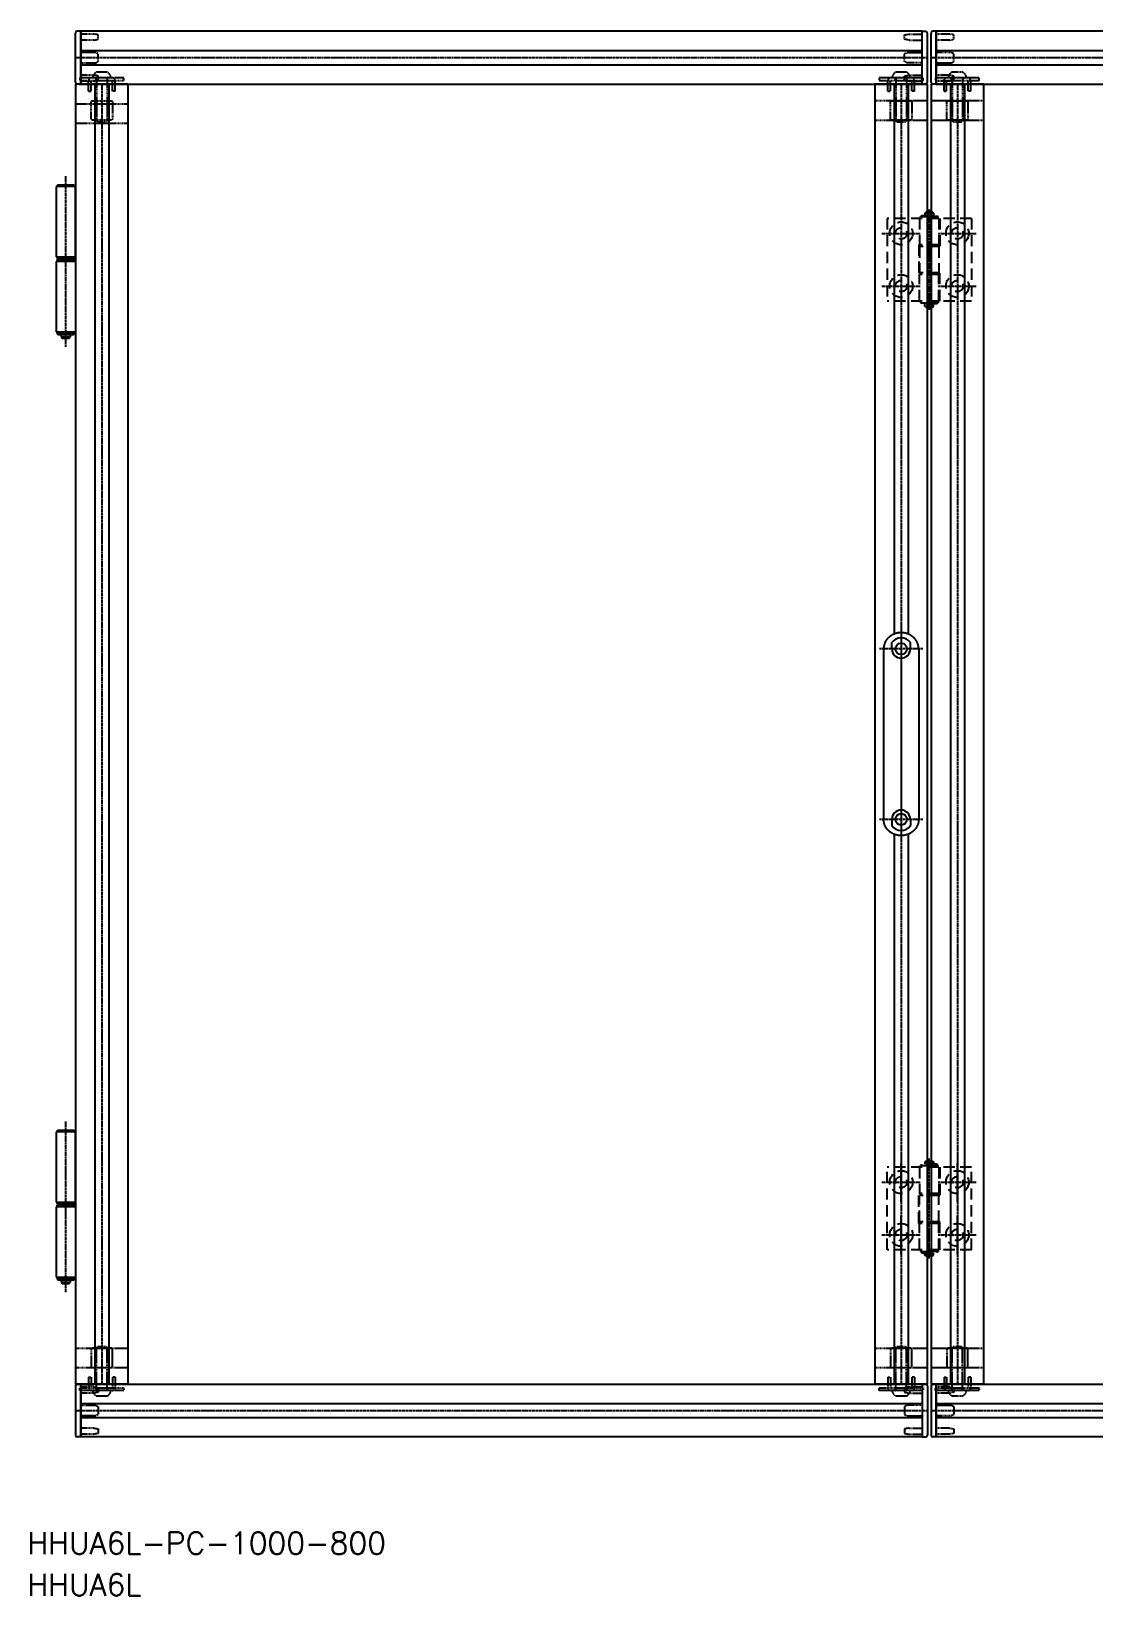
# Model space of a CAD drawing. Extents: x 15 to 1224, y 24 to 931.
# Drawn here: x 15 to 620, y 24 to 914 of the extents above; entities that cross this region are included whole.
import ezdxf

# ---------------------------------------------------------------- set-up
doc = ezdxf.new("R2010")
doc.units = 0
for name, pattern in [('CENTER', [2, 1.25, -0.25, 0.25, -0.25]), ('DASHED', [0.75, 0.5, -0.25]), ('HIDDEN', [9.525, 6.35, -3.175])]:
    doc.linetypes.add(name, pattern=pattern)
doc.layers.get('0').update_dxf_attribs({"linetype": 'CONTINUOUS'})
doc.layers.add('CENTER', color=1, linetype='CENTER')
doc.styles.get("Standard").update_dxf_attribs({"font": 'txt.shx', "bigfont": 'extfont2.shx'})

msp = doc.modelspace()

# ---------------------------------------------------------------- linework, layer by layer
at = {"color": 7, "linetype": 'CONTINUOUS'}
for p, q in [((39.91, 885.35), (39.91, 913.35)), ((42.91, 914.35), (40.91, 914.35)), ((521.91, 914.35), (42.91, 914.35)), ((42.91, 914.35), (42.91, 884.35)), ((42.91, 884.35), (42.91, 914.35)), ((42.91, 884.35), (42.91, 914.35)), ((521.91, 884.35), (521.91, 914.35)), ((521.91, 884.35), (521.91, 914.35)), ((521.91, 914.35), (523.91, 914.35)), ((521.91, 884.35), (521.91, 914.35)), ((524.91, 885.35), (524.91, 913.35)), ((526.91, 885.35), (526.91, 913.35)), ((529.91, 914.35), (527.91, 914.35)), ((1039.91, 914.35), (529.91, 914.35)), ((529.91, 914.35), (529.91, 884.35)), ((529.91, 884.35), (529.91, 914.35)), ((529.91, 884.35), (529.91, 914.35)), ((42.91, 903.35), (521.91, 903.35)), ((529.91, 903.35), (1036.91, 903.35)), ((42.91, 895.35), (521.91, 895.35)), ((529.91, 895.35), (1036.91, 895.35)), ((69.91, 884.35), (39.91, 884.35)), ((39.91, 884.35), (39.91, 144.35)), ((42.91, 884.35), (40.91, 884.35)), ((42.91, 884.35), (521.91, 884.35)), ((47.31, 886.35), (47.31, 886.35)), ((47.31, 886.35), (47.31, 886.35)), ((50.91, 884.35), (50.91, 144.35)), ((58.91, 884.35), (58.91, 144.35)), ((69.91, 144.35), (69.91, 884.35)), ((524.91, 884.35), (494.91, 884.35)), ((494.91, 884.35), (494.91, 144.35)), ((502.31, 886.35), (502.31, 886.35)), ((502.31, 886.35), (502.31, 886.35)), ((505.91, 884.35), (505.91, 571.33)), ((513.91, 884.35), (513.91, 571.33)), ((521.91, 884.35), (523.91, 884.35)), ((524.91, 144.35), (524.91, 884.35)), ((526.91, 884.35), (526.91, 144.35)), ((556.91, 884.35), (526.91, 884.35)), ((529.91, 884.35), (527.91, 884.35)), ((529.91, 884.35), (1039.91, 884.35)), ((534.31, 886.35), (534.31, 886.35)), ((534.31, 886.35), (534.31, 886.35)), ((537.91, 884.35), (537.91, 144.35)), ((545.91, 884.35), (545.91, 144.35)), ((556.91, 144.35), (556.91, 884.35)), ((28.91, 825.95), (28.91, 785.95)), ((39.91, 825.95), (28.91, 825.95)), ((39.91, 825.95), (28.91, 825.95)), ((29.66, 826.95), (34.31, 826.95)), ((29.66, 826.95), (29.66, 825.95)), ((29.66, 826.95), (34.31, 826.95)), ((29.66, 826.95), (29.66, 825.95)), ((31.61, 825.95), (31.61, 826.95)), ((31.61, 825.95), (31.61, 826.95)), ((34.31, 826.95), (34.31, 825.95)), ((34.31, 826.95), (34.31, 825.95)), ((34.51, 826.95), (39.16, 826.95)), ((34.51, 825.95), (34.51, 826.95)), ((34.51, 826.95), (39.16, 826.95)), ((34.51, 825.95), (34.51, 826.95)), ((37.21, 825.95), (37.21, 826.95)), ((37.21, 825.95), (37.21, 826.95)), ((39.16, 826.95), (39.16, 825.95)), ((39.16, 826.95), (39.16, 825.95)), ((39.91, 785.95), (39.91, 825.95)), ((28.91, 785.95), (39.91, 785.95)), ((29.41, 785.95), (29.41, 784.95)), ((29.41, 784.95), (39.41, 784.95)), ((29.41, 784.25), (34.31, 784.25)), ((29.41, 783.25), (29.41, 784.25)), ((29.91, 784.35), (29.91, 784.95)), ((29.91, 784.95), (38.91, 784.95)), ((38.91, 784.35), (29.91, 784.35)), ((34.31, 784.95), (34.31, 785.95)), ((34.31, 784.25), (34.31, 783.25)), ((34.51, 785.95), (34.51, 784.95)), ((34.51, 783.25), (34.51, 784.25)), ((34.51, 784.25), (39.41, 784.25)), ((38.91, 784.95), (38.91, 784.35)), ((39.41, 784.95), (39.41, 785.95)), ((39.41, 784.25), (39.41, 783.25)), ((39.91, 783.25), (28.91, 783.25)), ((28.91, 783.25), (28.91, 743.25)), ((39.91, 783.25), (39.91, 743.25)), ((28.91, 743.25), (39.91, 743.25)), ((29.66, 742.25), (29.66, 743.25)), ((34.31, 742.25), (29.66, 742.25)), ((29.91, 742.15), (38.91, 742.15)), ((29.91, 741.55), (29.91, 742.15)), ((38.91, 741.55), (29.91, 741.55)), ((31.61, 742.25), (31.61, 743.25)), ((31.91, 740.25), (31.91, 741.55)), ((36.91, 740.25), (31.91, 740.25)), ((31.91, 740.25), (32.41, 739.75)), ((32.41, 739.75), (36.41, 739.75)), ((34.31, 743.25), (34.31, 742.25)), ((34.51, 742.25), (34.51, 743.25)), ((39.16, 742.25), (34.51, 742.25)), ((36.41, 739.75), (36.91, 740.25)), ((36.91, 741.55), (36.91, 740.25)), ((37.21, 743.25), (37.21, 742.25)), ((38.91, 742.15), (38.91, 741.55)), ((39.16, 743.25), (39.16, 742.25)), ((499.91, 562.85), (499.91, 465.85)), ((504.66, 562.85), (504.66, 566.45)), ((515.16, 562.85), (515.16, 566.45)), ((519.91, 562.85), (519.91, 465.85)), ((504.66, 465.85), (504.66, 462.26)), ((515.16, 465.85), (515.16, 462.26)), ((505.91, 457.38), (505.91, 144.35)), ((513.91, 457.38), (513.91, 144.35)), ((28.91, 287.95), (28.91, 247.95)), ((39.91, 287.95), (28.91, 287.95)), ((29.66, 288.95), (34.31, 288.95)), ((29.66, 288.95), (29.66, 287.95)), ((31.61, 287.95), (31.61, 288.95)), ((34.31, 288.95), (34.31, 287.95)), ((34.51, 288.95), (39.16, 288.95)), ((34.51, 287.95), (34.51, 288.95)), ((37.21, 287.95), (37.21, 288.95)), ((39.16, 288.95), (39.16, 287.95)), ((39.91, 247.95), (39.91, 287.95)), ((28.91, 247.95), (39.91, 247.95)), ((39.91, 245.25), (28.91, 245.25)), ((28.91, 245.25), (28.91, 205.25)), ((29.41, 247.95), (29.41, 246.95)), ((29.41, 246.95), (39.41, 246.95)), ((29.41, 246.25), (34.31, 246.25)), ((29.41, 245.25), (29.41, 246.25)), ((29.91, 246.35), (29.91, 246.95)), ((29.91, 246.95), (38.91, 246.95)), ((38.91, 246.35), (29.91, 246.35)), ((34.31, 246.95), (34.31, 247.95)), ((34.31, 246.25), (34.31, 245.25)), ((34.51, 247.95), (34.51, 246.95)), ((34.51, 245.25), (34.51, 246.25)), ((34.51, 246.25), (39.41, 246.25)), ((38.91, 246.95), (38.91, 246.35)), ((39.41, 246.95), (39.41, 247.95)), ((39.41, 246.25), (39.41, 245.25)), ((39.91, 245.25), (39.91, 205.25)), ((28.91, 205.25), (39.91, 205.25)), ((29.66, 204.25), (29.66, 205.25)), ((31.61, 204.25), (31.61, 205.25)), ((34.31, 205.25), (34.31, 204.25)), ((34.51, 204.25), (34.51, 205.25)), ((37.21, 205.25), (37.21, 204.25)), ((39.16, 205.25), (39.16, 204.25)), ((34.31, 204.25), (29.66, 204.25)), ((29.91, 204.15), (38.91, 204.15)), ((29.91, 203.55), (29.91, 204.15)), ((38.91, 203.55), (29.91, 203.55)), ((31.91, 202.25), (31.91, 203.55)), ((36.91, 202.25), (31.91, 202.25)), ((31.91, 202.25), (32.41, 201.75)), ((32.41, 201.75), (36.41, 201.75)), ((39.16, 204.25), (34.51, 204.25)), ((36.41, 201.75), (36.91, 202.25)), ((36.91, 203.55), (36.91, 202.25)), ((38.91, 204.15), (38.91, 203.55)), ((39.91, 144.35), (521.91, 144.35)), ((69.91, 144.35), (39.91, 144.35)), ((39.91, 143.35), (39.91, 115.35)), ((42.91, 144.35), (40.91, 144.35)), ((69.91, 144.35), (42.91, 144.35)), ((42.91, 114.35), (42.91, 144.35)), ((42.91, 114.35), (42.91, 144.35)), ((42.91, 144.35), (42.91, 114.35)), ((42.91, 144.35), (42.91, 114.35)), ((494.91, 144.35), (524.91, 144.35)), ((524.91, 144.35), (494.91, 144.35)), ((521.91, 144.35), (521.91, 114.35)), ((521.91, 144.35), (521.91, 114.35)), ((521.91, 144.35), (521.91, 114.35)), ((521.91, 144.35), (523.91, 144.35)), ((521.91, 144.35), (521.91, 114.35)), ((524.91, 143.35), (524.91, 115.35)), ((526.91, 144.35), (556.91, 144.35)), ((556.91, 144.35), (526.91, 144.35)), ((526.91, 143.35), (526.91, 115.35)), ((529.91, 144.35), (527.91, 144.35)), ((529.91, 144.35), (1036.91, 144.35)), ((529.91, 114.35), (529.91, 144.35)), ((529.91, 114.35), (529.91, 144.35)), ((529.91, 144.35), (529.91, 114.35)), ((529.91, 144.35), (529.91, 114.35)), ((47.31, 142.35), (47.31, 142.35)), ((47.31, 142.35), (47.31, 142.35)), ((502.31, 142.35), (502.31, 142.35)), ((502.31, 142.35), (502.31, 142.35)), ((534.31, 142.35), (534.31, 142.35)), ((534.31, 142.35), (534.31, 142.35)), ((42.91, 133.35), (521.91, 133.35)), ((42.91, 125.35), (521.91, 125.35)), ((529.91, 133.35), (1036.91, 133.35)), ((529.91, 125.35), (1036.91, 125.35)), ((42.91, 114.35), (40.91, 114.35)), ((521.91, 114.35), (42.91, 114.35)), ((521.91, 114.35), (523.91, 114.35)), ((529.91, 114.35), (527.91, 114.35)), ((1036.91, 114.35), (529.91, 114.35))]:
    msp.add_line(p, q, dxfattribs=at)
at = {"color": 3, "linetype": 'DASHED'}
for p, q in [((42.91, 910.35), (42.91, 914.35)), ((50.41, 912.8), (42.91, 912.8)), ((50.41, 909.3), (42.91, 909.3)), ((52.91, 912.3), (50.41, 912.8)), ((50.41, 909.3), (52.91, 909.8)), ((52.91, 909.8), (52.91, 912.3)), ((511.91, 912.3), (514.41, 912.8)), ((511.91, 909.8), (511.91, 912.3)), ((514.41, 909.3), (511.91, 909.8)), ((514.41, 912.8), (521.91, 912.8)), ((514.41, 909.3), (521.91, 909.3)), ((521.91, 910.35), (521.91, 914.35)), ((529.91, 910.35), (529.91, 914.35)), ((537.41, 912.8), (529.91, 912.8)), ((537.41, 909.3), (529.91, 909.3)), ((539.91, 912.3), (537.41, 912.8)), ((537.41, 909.3), (539.91, 909.8)), ((539.91, 909.8), (539.91, 912.3)), ((51.41, 902.35), (42.91, 902.35)), ((52.91, 901.6), (51.41, 902.35)), ((52.91, 897.1), (52.91, 901.6)), ((511.91, 901.6), (513.41, 902.35)), ((511.91, 897.1), (511.91, 901.6)), ((513.41, 902.35), (521.91, 902.35)), ((538.41, 902.35), (529.91, 902.35)), ((539.91, 901.6), (538.41, 902.35)), ((539.91, 897.1), (539.91, 901.6)), ((42.91, 896.35), (51.41, 896.35)), ((51.41, 896.35), (52.91, 897.1)), ((57.71, 891.15), (52.11, 891.15)), ((512.71, 891.15), (507.11, 891.15)), ((513.41, 896.35), (511.91, 897.1)), ((521.91, 896.35), (513.41, 896.35)), ((529.91, 896.35), (538.41, 896.35)), ((538.41, 896.35), (539.91, 897.1)), ((544.71, 891.15), (539.11, 891.15)), ((42.01, 884.35), (67.81, 884.35)), ((42.41, 887.85), (42.41, 886.35)), ((48.81, 887.85), (42.41, 887.85)), ((42.41, 886.35), (67.41, 886.35)), ((50.41, 889.4), (42.91, 889.4)), ((50.41, 885.9), (42.91, 885.9)), ((47.31, 880.35), (47.31, 886.35)), ((47.31, 886.35), (47.31, 886.35)), ((61.01, 887.85), (48.81, 887.85)), ((48.81, 880.35), (48.81, 886.35)), ((51.51, 887.85), (49.66, 887.85)), ((52.91, 888.9), (50.41, 889.4)), ((50.41, 885.9), (52.91, 886.4)), ((58.31, 887.85), (51.51, 887.85)), ((51.66, 886.35), (51.66, 887.85)), ((51.91, 887.45), (51.91, 863.4)), ((52.91, 886.4), (52.91, 888.9)), ((57.91, 887.45), (57.91, 863.4)), ((58.16, 886.35), (58.16, 887.85)), ((60.16, 887.85), (58.31, 887.85)), ((67.41, 887.85), (61.01, 887.85)), ((61.01, 880.35), (61.01, 886.35)), ((62.51, 880.35), (62.51, 886.35)), ((62.51, 886.35), (62.51, 886.35)), ((67.41, 886.35), (67.41, 887.85)), ((497.41, 887.85), (497.41, 886.35)), ((503.81, 887.85), (497.41, 887.85)), ((497.41, 886.35), (522.41, 886.35)), ((502.31, 880.35), (502.31, 886.35)), ((502.31, 886.35), (502.31, 886.35)), ((516.01, 887.85), (503.81, 887.85)), ((503.81, 880.35), (503.81, 886.35)), ((506.51, 887.85), (504.66, 887.85)), ((513.31, 887.85), (506.51, 887.85)), ((506.66, 886.35), (506.66, 887.85)), ((506.91, 887.45), (506.91, 863.4)), ((511.91, 888.9), (514.41, 889.4)), ((511.91, 886.4), (511.91, 888.9)), ((514.41, 885.9), (511.91, 886.4)), ((512.91, 887.45), (512.91, 863.4)), ((513.16, 886.35), (513.16, 887.85)), ((515.16, 887.85), (513.31, 887.85)), ((514.41, 889.4), (521.91, 889.4)), ((514.41, 885.9), (521.91, 885.9)), ((522.41, 887.85), (516.01, 887.85)), ((516.01, 880.35), (516.01, 886.35)), ((517.51, 880.35), (517.51, 886.35)), ((517.51, 886.35), (517.51, 886.35)), ((522.41, 886.35), (522.41, 887.85)), ((529.41, 887.85), (529.41, 886.35)), ((535.81, 887.85), (529.41, 887.85)), ((529.41, 886.35), (554.41, 886.35)), ((537.41, 889.4), (529.91, 889.4)), ((537.41, 885.9), (529.91, 885.9)), ((534.31, 880.35), (534.31, 886.35)), ((534.31, 886.35), (534.31, 886.35)), ((548.01, 887.85), (535.81, 887.85)), ((535.81, 880.35), (535.81, 886.35)), ((538.51, 887.85), (536.66, 887.85)), ((539.91, 888.9), (537.41, 889.4)), ((537.41, 885.9), (539.91, 886.4)), ((545.31, 887.85), (538.51, 887.85)), ((538.66, 886.35), (538.66, 887.85)), ((538.91, 887.45), (538.91, 863.4)), ((539.91, 886.4), (539.91, 888.9)), ((544.91, 887.45), (544.91, 863.4)), ((545.16, 886.35), (545.16, 887.85)), ((547.16, 887.85), (545.31, 887.85)), ((554.41, 887.85), (548.01, 887.85)), ((548.01, 880.35), (548.01, 886.35)), ((549.51, 880.35), (549.51, 886.35)), ((549.51, 886.35), (549.51, 886.35)), ((554.41, 886.35), (554.41, 887.85)), ((69.91, 872.9), (39.91, 872.9)), ((47.31, 880.35), (48.81, 880.35)), ((49.41, 874.85), (48.91, 874.35)), ((48.91, 864.35), (48.91, 874.35)), ((49.41, 874.85), (60.41, 874.85)), ((60.91, 874.35), (60.41, 874.85)), ((60.91, 874.35), (60.91, 864.35)), ((62.51, 880.35), (61.01, 880.35)), ((494.91, 874.9), (524.91, 874.9)), ((502.31, 880.35), (503.81, 880.35)), ((504.41, 874.85), (503.91, 874.35)), ((503.91, 864.35), (503.91, 874.35)), ((504.41, 874.85), (515.41, 874.85)), ((515.91, 874.35), (515.41, 874.85)), ((515.91, 874.35), (515.91, 864.35)), ((517.51, 880.35), (516.01, 880.35)), ((526.91, 874.9), (556.91, 874.9)), ((534.31, 880.35), (535.81, 880.35)), ((536.41, 874.85), (535.91, 874.35)), ((535.91, 864.35), (535.91, 874.35)), ((536.41, 874.85), (547.41, 874.85)), ((547.91, 874.35), (547.41, 874.85)), ((547.91, 874.35), (547.91, 864.35)), ((549.51, 880.35), (548.01, 880.35)), ((49.41, 863.85), (48.91, 864.35)), ((60.41, 863.85), (49.41, 863.85)), ((60.91, 864.35), (60.41, 863.85)), ((494.91, 863.8), (524.91, 863.8)), ((504.41, 863.85), (503.91, 864.35)), ((515.41, 863.85), (504.41, 863.85)), ((515.91, 864.35), (515.41, 863.85)), ((526.91, 863.8), (556.91, 863.8)), ((536.41, 863.85), (535.91, 864.35)), ((547.41, 863.85), (536.41, 863.85)), ((547.91, 864.35), (547.41, 863.85)), ((69.91, 861.8), (39.91, 861.8)), ((51.91, 863.4), (52.45, 862.85)), ((52.45, 862.85), (57.37, 862.85)), ((57.91, 863.4), (57.37, 862.85)), ((506.91, 863.4), (507.45, 862.85)), ((507.45, 862.85), (512.37, 862.85)), ((512.91, 863.4), (512.37, 862.85)), ((538.91, 863.4), (539.45, 862.85)), ((539.45, 862.85), (544.37, 862.85)), ((544.91, 863.4), (544.37, 862.85)), ((39.91, 164.9), (69.91, 164.9)), ((49.41, 164.85), (48.91, 164.35)), ((48.91, 164.35), (48.91, 154.35)), ((60.41, 164.85), (49.41, 164.85)), ((51.91, 165.31), (52.45, 165.85)), ((51.91, 141.25), (51.91, 165.31)), ((52.45, 165.85), (57.37, 165.85)), ((57.91, 165.31), (57.37, 165.85)), ((57.91, 141.25), (57.91, 165.31)), ((60.91, 164.35), (60.41, 164.85)), ((60.91, 154.35), (60.91, 164.35)), ((494.91, 164.9), (524.91, 164.9)), ((504.41, 164.85), (503.91, 164.35)), ((503.91, 164.35), (503.91, 154.35)), ((515.41, 164.85), (504.41, 164.85)), ((506.91, 165.31), (507.45, 165.85)), ((506.91, 141.25), (506.91, 165.31)), ((507.45, 165.85), (512.37, 165.85)), ((512.91, 165.31), (512.37, 165.85)), ((512.91, 141.25), (512.91, 165.31)), ((515.91, 164.35), (515.41, 164.85)), ((515.91, 154.35), (515.91, 164.35)), ((526.91, 164.9), (556.91, 164.9)), ((536.41, 164.85), (535.91, 164.35)), ((535.91, 164.35), (535.91, 154.35)), ((547.41, 164.85), (536.41, 164.85)), ((538.91, 165.31), (539.45, 165.85)), ((538.91, 141.25), (538.91, 165.31)), ((539.45, 165.85), (544.37, 165.85)), ((544.91, 165.31), (544.37, 165.85)), ((544.91, 141.25), (544.91, 165.31)), ((547.91, 164.35), (547.41, 164.85)), ((547.91, 154.35), (547.91, 164.35)), ((39.91, 153.8), (69.91, 153.8)), ((49.41, 153.85), (48.91, 154.35)), ((49.41, 153.85), (60.41, 153.85)), ((60.91, 154.35), (60.41, 153.85)), ((494.91, 153.8), (524.91, 153.8)), ((504.41, 153.85), (503.91, 154.35)), ((504.41, 153.85), (515.41, 153.85)), ((515.91, 154.35), (515.41, 153.85)), ((526.91, 153.8), (556.91, 153.8)), ((536.41, 153.85), (535.91, 154.35)), ((536.41, 153.85), (547.41, 153.85)), ((547.91, 154.35), (547.41, 153.85)), ((42.01, 144.35), (67.81, 144.35)), ((50.41, 142.8), (42.91, 142.8)), ((47.31, 148.35), (48.81, 148.35)), ((47.31, 148.35), (47.31, 142.35)), ((48.81, 148.35), (48.81, 142.35)), ((50.41, 142.8), (52.91, 142.3)), ((62.51, 148.35), (61.01, 148.35)), ((61.01, 148.35), (61.01, 142.35)), ((62.51, 148.35), (62.51, 142.35)), ((502.31, 148.35), (503.81, 148.35)), ((502.31, 148.35), (502.31, 142.35)), ((503.81, 148.35), (503.81, 142.35)), ((514.41, 142.8), (511.91, 142.3)), ((514.41, 142.8), (521.91, 142.8)), ((517.51, 148.35), (516.01, 148.35)), ((516.01, 148.35), (516.01, 142.35)), ((517.51, 148.35), (517.51, 142.35)), ((537.41, 142.8), (529.91, 142.8)), ((534.31, 148.35), (535.81, 148.35)), ((534.31, 148.35), (534.31, 142.35)), ((535.81, 148.35), (535.81, 142.35)), ((537.41, 142.8), (539.91, 142.3)), ((549.51, 148.35), (548.01, 148.35)), ((548.01, 148.35), (548.01, 142.35)), ((549.51, 148.35), (549.51, 142.35)), ((42.41, 140.85), (42.41, 142.35)), ((42.41, 142.35), (67.41, 142.35)), ((48.81, 140.85), (42.41, 140.85)), ((50.41, 139.3), (42.91, 139.3)), ((47.31, 142.35), (47.31, 142.35)), ((61.01, 140.85), (48.81, 140.85)), ((51.51, 140.85), (49.66, 140.85)), ((52.91, 139.8), (50.41, 139.3)), ((58.31, 140.85), (51.51, 140.85)), ((51.66, 142.35), (51.66, 140.85)), ((57.71, 137.55), (52.11, 137.55)), ((52.91, 142.3), (52.91, 139.8)), ((58.16, 142.35), (58.16, 140.85)), ((60.16, 140.85), (58.31, 140.85)), ((67.41, 140.85), (61.01, 140.85)), ((62.51, 142.35), (62.51, 142.35)), ((67.41, 142.35), (67.41, 140.85)), ((497.41, 140.85), (497.41, 142.35)), ((497.41, 142.35), (522.41, 142.35)), ((503.81, 140.85), (497.41, 140.85)), ((502.31, 142.35), (502.31, 142.35)), ((516.01, 140.85), (503.81, 140.85)), ((506.51, 140.85), (504.66, 140.85)), ((513.31, 140.85), (506.51, 140.85)), ((506.66, 142.35), (506.66, 140.85)), ((512.71, 137.55), (507.11, 137.55)), ((511.91, 142.3), (511.91, 139.8)), ((511.91, 139.8), (514.41, 139.3)), ((513.16, 142.35), (513.16, 140.85)), ((515.16, 140.85), (513.31, 140.85)), ((514.41, 139.3), (521.91, 139.3)), ((522.41, 140.85), (516.01, 140.85)), ((517.51, 142.35), (517.51, 142.35)), ((522.41, 142.35), (522.41, 140.85)), ((529.41, 140.85), (529.41, 142.35)), ((529.41, 142.35), (554.41, 142.35)), ((535.81, 140.85), (529.41, 140.85)), ((537.41, 139.3), (529.91, 139.3)), ((534.31, 142.35), (534.31, 142.35)), ((548.01, 140.85), (535.81, 140.85)), ((538.51, 140.85), (536.66, 140.85)), ((539.91, 139.8), (537.41, 139.3)), ((545.31, 140.85), (538.51, 140.85)), ((538.66, 142.35), (538.66, 140.85)), ((544.71, 137.55), (539.11, 137.55)), ((539.91, 142.3), (539.91, 139.8)), ((545.16, 142.35), (545.16, 140.85)), ((547.16, 140.85), (545.31, 140.85)), ((554.41, 140.85), (548.01, 140.85)), ((549.51, 142.35), (549.51, 142.35)), ((554.41, 142.35), (554.41, 140.85)), ((42.91, 132.35), (51.41, 132.35)), ((51.41, 126.35), (42.91, 126.35)), ((51.41, 132.35), (52.91, 131.6)), ((52.91, 127.1), (51.41, 126.35)), ((52.91, 131.6), (52.91, 127.1)), ((513.41, 132.35), (511.91, 131.6)), ((511.91, 131.6), (511.91, 127.1)), ((511.91, 127.1), (513.41, 126.35)), ((521.91, 132.35), (513.41, 132.35)), ((513.41, 126.35), (521.91, 126.35)), ((529.91, 132.35), (538.41, 132.35)), ((538.41, 126.35), (529.91, 126.35)), ((538.41, 132.35), (539.91, 131.6)), ((539.91, 127.1), (538.41, 126.35)), ((539.91, 131.6), (539.91, 127.1)), ((50.41, 119.4), (42.91, 119.4)), ((42.91, 118.35), (42.91, 114.35)), ((50.41, 115.9), (42.91, 115.9)), ((50.41, 119.4), (52.91, 118.9)), ((52.91, 116.4), (50.41, 115.9)), ((52.91, 118.9), (52.91, 116.4)), ((514.41, 119.4), (511.91, 118.9)), ((511.91, 118.9), (511.91, 116.4)), ((511.91, 116.4), (514.41, 115.9)), ((514.41, 119.4), (521.91, 119.4)), ((514.41, 115.9), (521.91, 115.9)), ((521.91, 118.35), (521.91, 114.35)), ((537.41, 119.4), (529.91, 119.4)), ((529.91, 118.35), (529.91, 114.35)), ((537.41, 115.9), (529.91, 115.9)), ((537.41, 119.4), (539.91, 118.9)), ((539.91, 116.4), (537.41, 115.9)), ((539.91, 118.9), (539.91, 116.4))]:
    msp.add_line(p, q, dxfattribs=at)
at = {"color": 1, "linetype": 'CENTER'}
for p, q in [((34.41, 734.75), (34.41, 831.95)), ((509.91, 810.35), (509.91, 788.35)), ((525.91, 812.85), (525.91, 755.85)), ((541.91, 810.35), (541.91, 788.35)), ((498.91, 799.35), (520.91, 799.35)), ((530.91, 799.35), (552.91, 799.35)), ((509.91, 780.35), (509.91, 758.35)), ((541.91, 780.35), (541.91, 758.35)), ((498.91, 769.35), (520.91, 769.35)), ((530.91, 769.35), (552.91, 769.35)), ((34.41, 196.75), (34.41, 293.95)), ((509.91, 248.35), (509.91, 270.35)), ((525.91, 215.85), (525.91, 272.85)), ((541.91, 248.35), (541.91, 270.35)), ((498.91, 259.35), (520.91, 259.35)), ((530.91, 259.35), (552.91, 259.35)), ((509.91, 218.35), (509.91, 240.35)), ((541.91, 218.35), (541.91, 240.35)), ((498.91, 229.35), (520.91, 229.35)), ((530.91, 229.35), (552.91, 229.35))]:
    msp.add_line(p, q, dxfattribs=at)
at = {"color": 3, "linetype": 'HIDDEN'}
for p, q in [((523.91, 811.35), (523.41, 810.85)), ((523.41, 810.85), (523.41, 809.55)), ((528.41, 810.85), (523.41, 810.85)), ((527.91, 811.35), (523.91, 811.35)), ((527.91, 811.35), (528.41, 810.85)), ((528.41, 810.85), (528.41, 809.55)), ((501.91, 807.85), (501.91, 760.85)), ((531.41, 807.85), (501.91, 807.85)), ((520.41, 807.85), (520.41, 792.85)), ((520.91, 807.85), (520.91, 808.85)), ((520.91, 808.85), (525.81, 808.85)), ((521.41, 808.95), (521.41, 809.55)), ((521.41, 809.55), (530.41, 809.55)), ((521.41, 808.95), (530.41, 808.95)), ((525.81, 807.85), (525.81, 808.85)), ((526.01, 807.85), (526.01, 808.85)), ((530.91, 808.85), (526.01, 808.85)), ((530.41, 808.95), (530.41, 809.55)), ((530.91, 807.85), (530.91, 808.85)), ((531.41, 807.85), (531.41, 792.85)), ((549.91, 807.85), (531.91, 807.85)), ((531.91, 807.85), (531.91, 791.85)), ((549.91, 807.85), (549.91, 760.85)), ((519.91, 792.85), (519.91, 775.85)), ((531.41, 792.85), (519.91, 792.85)), ((520.91, 791.85), (520.91, 792.85)), ((525.81, 791.85), (525.81, 792.85)), ((526.01, 791.85), (526.01, 792.85)), ((530.91, 791.85), (530.91, 792.85)), ((520.41, 791.85), (520.41, 776.85)), ((531.91, 791.85), (520.41, 791.85)), ((531.41, 791.85), (531.41, 776.85)), ((531.41, 775.85), (519.91, 775.85)), ((531.91, 776.85), (520.41, 776.85)), ((520.41, 760.85), (520.41, 775.85)), ((520.91, 775.85), (520.91, 776.85)), ((530.91, 775.85), (530.91, 776.85)), ((531.41, 760.85), (531.41, 775.85)), ((531.91, 760.85), (531.91, 776.85)), ((531.41, 760.85), (501.91, 760.85)), ((520.91, 760.85), (520.91, 759.85)), ((520.91, 759.85), (525.81, 759.85)), ((521.41, 759.75), (521.41, 759.15)), ((530.41, 759.75), (521.41, 759.75)), ((530.41, 759.15), (521.41, 759.15)), ((523.41, 757.85), (523.41, 759.15)), ((523.91, 757.35), (523.41, 757.85)), ((523.41, 757.85), (528.41, 757.85)), ((523.91, 757.35), (527.91, 757.35)), ((525.81, 760.85), (525.81, 759.85)), ((526.01, 760.85), (526.01, 759.85)), ((530.91, 759.85), (526.01, 759.85)), ((527.91, 757.35), (528.41, 757.85)), ((528.41, 757.85), (528.41, 759.15)), ((530.41, 759.75), (530.41, 759.15)), ((530.91, 760.85), (530.91, 759.85)), ((549.91, 760.85), (531.91, 760.85)), ((501.91, 220.85), (501.91, 267.85)), ((531.41, 267.85), (501.91, 267.85)), ((520.41, 267.85), (520.41, 252.85)), ((520.91, 267.85), (520.91, 268.85)), ((520.91, 268.85), (525.81, 268.85)), ((521.41, 268.95), (521.41, 269.55)), ((530.41, 269.55), (521.41, 269.55)), ((530.41, 268.95), (521.41, 268.95)), ((523.91, 271.35), (523.41, 270.85)), ((523.41, 270.85), (523.41, 269.55)), ((523.41, 270.85), (528.41, 270.85)), ((523.91, 271.35), (527.91, 271.35)), ((525.81, 267.85), (525.81, 268.85)), ((526.01, 267.85), (526.01, 268.85)), ((530.91, 268.85), (526.01, 268.85)), ((527.91, 271.35), (528.41, 270.85)), ((528.41, 270.85), (528.41, 269.55)), ((530.41, 268.95), (530.41, 269.55)), ((530.91, 267.85), (530.91, 268.85)), ((531.41, 267.85), (531.41, 252.85)), ((549.91, 267.85), (531.91, 267.85)), ((531.91, 267.85), (531.91, 251.85)), ((549.91, 220.85), (549.91, 267.85)), ((519.91, 235.85), (519.91, 252.85)), ((531.41, 252.85), (519.91, 252.85)), ((520.41, 236.85), (520.41, 251.85)), ((531.91, 251.85), (520.41, 251.85)), ((520.91, 252.85), (520.91, 251.85)), ((530.91, 252.85), (530.91, 251.85)), ((531.41, 236.85), (531.41, 251.85)), ((531.41, 235.85), (519.91, 235.85)), ((531.91, 236.85), (520.41, 236.85)), ((520.41, 220.85), (520.41, 235.85)), ((520.91, 236.85), (520.91, 235.85)), ((525.81, 236.85), (525.81, 235.85)), ((526.01, 236.85), (526.01, 235.85)), ((530.91, 236.85), (530.91, 235.85)), ((531.41, 220.85), (531.41, 235.85)), ((531.91, 220.85), (531.91, 236.85)), ((531.41, 220.85), (501.91, 220.85)), ((520.91, 220.85), (520.91, 219.85)), ((520.91, 219.85), (525.81, 219.85)), ((521.41, 219.75), (521.41, 219.15)), ((521.41, 219.75), (530.41, 219.75)), ((521.41, 219.15), (530.41, 219.15)), ((523.41, 217.85), (523.41, 219.15)), ((528.41, 217.85), (523.41, 217.85)), ((523.91, 217.35), (523.41, 217.85)), ((527.91, 217.35), (523.91, 217.35)), ((525.81, 220.85), (525.81, 219.85)), ((526.01, 220.85), (526.01, 219.85)), ((530.91, 219.85), (526.01, 219.85)), ((527.91, 217.35), (528.41, 217.85)), ((528.41, 217.85), (528.41, 219.15)), ((530.41, 219.75), (530.41, 219.15)), ((530.91, 220.85), (530.91, 219.85)), ((549.91, 220.85), (531.91, 220.85))]:
    msp.add_line(p, q, dxfattribs=at)
at = {"color": 7, "linetype": 'CONTINUOUS'}
for points in [[(519.91, 562.85, 0), (519.9, 563.08, 0), (519.89, 563.31, 0), (519.88, 563.53, 0), (519.86, 563.76, 0), (519.83, 563.99, 0), (519.8, 564.21, 0), (519.76, 564.44, 0), (519.72, 564.66, 0), (519.66, 564.88, 0), (519.61, 565.1, 0), (519.54, 565.32, 0), (519.48, 565.54, 0), (519.4, 565.76, 0), (519.32, 565.97, 0), (519.24, 566.18, 0), (519.15, 566.39, 0), (519.05, 566.6, 0), (518.95, 566.81, 0), (518.84, 567.01, 0), (518.73, 567.22, 0), (518.61, 567.41, 0), (518.48, 567.61, 0), (518.36, 567.8, 0), (518.22, 567.99, 0), (518.08, 568.18, 0), (517.94, 568.36, 0), (517.79, 568.54, 0), (517.64, 568.72, 0), (517.48, 568.9, 0), (517.32, 569.07, 0), (517.15, 569.23, 0), (516.98, 569.39, 0), (516.8, 569.55, 0), (516.62, 569.71, 0), (516.44, 569.86, 0), (516.25, 570, 0), (516.06, 570.15, 0), (515.86, 570.28, 0), (515.66, 570.42, 0), (515.46, 570.54, 0), (515.26, 570.67, 0), (515.05, 570.79, 0), (514.84, 570.9, 0), (514.62, 571.01, 0), (514.4, 571.12, 0), (514.18, 571.22, 0), (513.96, 571.31, 0), (513.73, 571.4, 0), (513.51, 571.48, 0), (513.28, 571.56, 0), (513.04, 571.64, 0), (512.81, 571.71, 0), (512.57, 571.77, 0), (512.34, 571.83, 0), (512.1, 571.88, 0), (511.86, 571.93, 0), (511.62, 571.97, 0), (511.37, 572, 0), (511.13, 572.03, 0), (510.89, 572.06, 0), (510.64, 572.08, 0), (510.4, 572.09, 0), (510.15, 572.1, 0), (509.91, 572.1, 0), (509.66, 572.1, 0), (509.42, 572.09, 0), (509.17, 572.08, 0), (508.93, 572.06, 0), (508.68, 572.03, 0), (508.44, 572, 0), (508.2, 571.97, 0), (507.96, 571.93, 0), (507.72, 571.88, 0), (507.48, 571.83, 0), (507.24, 571.77, 0), (507, 571.71, 0), (506.77, 571.64, 0), (506.54, 571.56, 0), (506.31, 571.48, 0), (506.08, 571.4, 0), (505.86, 571.31, 0), (505.63, 571.22, 0), (505.41, 571.12, 0), (505.19, 571.01, 0), (504.98, 570.9, 0), (504.77, 570.79, 0), (504.56, 570.67, 0), (504.35, 570.54, 0), (504.15, 570.42, 0), (503.95, 570.28, 0), (503.75, 570.15, 0), (503.56, 570, 0), (503.38, 569.86, 0), (503.19, 569.71, 0), (503.01, 569.55, 0), (502.84, 569.39, 0), (502.67, 569.23, 0), (502.5, 569.07, 0), (502.33, 568.9, 0), (502.18, 568.72, 0), (502.02, 568.54, 0), (501.87, 568.36, 0), (501.73, 568.18, 0), (501.59, 567.99, 0), (501.46, 567.8, 0), (501.33, 567.61, 0), (501.21, 567.41, 0), (501.09, 567.22, 0), (500.98, 567.01, 0), (500.87, 566.81, 0), (500.76, 566.6, 0), (500.67, 566.39, 0), (500.58, 566.18, 0), (500.49, 565.97, 0), (500.41, 565.76, 0), (500.34, 565.54, 0), (500.27, 565.32, 0), (500.21, 565.1, 0), (500.15, 564.88, 0), (500.1, 564.66, 0), (500.05, 564.44, 0), (500.01, 564.21, 0), (499.98, 563.99, 0), (499.95, 563.76, 0), (499.93, 563.53, 0), (499.92, 563.31, 0), (499.91, 563.08, 0), (499.91, 562.85, 0)], [(519.91, 465.85, 0), (519.9, 465.63, 0), (519.89, 465.4, 0), (519.88, 465.17, 0), (519.86, 464.95, 0), (519.83, 464.72, 0), (519.8, 464.5, 0), (519.76, 464.27, 0), (519.72, 464.05, 0), (519.66, 463.83, 0), (519.61, 463.61, 0), (519.54, 463.39, 0), (519.48, 463.17, 0), (519.4, 462.95, 0), (519.32, 462.74, 0), (519.24, 462.52, 0), (519.15, 462.31, 0), (519.05, 462.11, 0), (518.95, 461.9, 0), (518.84, 461.69, 0), (518.73, 461.49, 0), (518.61, 461.3, 0), (518.48, 461.1, 0), (518.36, 460.9, 0), (518.22, 460.71, 0), (518.08, 460.53, 0), (517.94, 460.34, 0), (517.79, 460.16, 0), (517.64, 459.99, 0), (517.48, 459.81, 0), (517.32, 459.64, 0), (517.15, 459.48, 0), (516.98, 459.31, 0), (516.8, 459.15, 0), (516.62, 459, 0), (516.44, 458.85, 0), (516.25, 458.7, 0), (516.06, 458.56, 0), (515.86, 458.42, 0), (515.66, 458.29, 0), (515.46, 458.16, 0), (515.26, 458.04, 0), (515.05, 457.92, 0), (514.84, 457.81, 0), (514.62, 457.7, 0), (514.4, 457.59, 0), (514.18, 457.49, 0), (513.96, 457.4, 0), (513.73, 457.31, 0), (513.51, 457.22, 0), (513.28, 457.14, 0), (513.04, 457.07, 0), (512.81, 457, 0), (512.57, 456.94, 0), (512.34, 456.88, 0), (512.1, 456.83, 0), (511.86, 456.78, 0), (511.62, 456.74, 0), (511.37, 456.7, 0), (511.13, 456.67, 0), (510.89, 456.65, 0), (510.64, 456.63, 0), (510.4, 456.62, 0), (510.15, 456.61, 0), (509.91, 456.6, 0), (509.66, 456.61, 0), (509.42, 456.62, 0), (509.17, 456.63, 0), (508.93, 456.65, 0), (508.68, 456.67, 0), (508.44, 456.7, 0), (508.2, 456.74, 0), (507.96, 456.78, 0), (507.72, 456.83, 0), (507.48, 456.88, 0), (507.24, 456.94, 0), (507, 457, 0), (506.77, 457.07, 0), (506.54, 457.14, 0), (506.31, 457.22, 0), (506.08, 457.31, 0), (505.86, 457.4, 0), (505.63, 457.49, 0), (505.41, 457.59, 0), (505.19, 457.7, 0), (504.98, 457.81, 0), (504.77, 457.92, 0), (504.56, 458.04, 0), (504.35, 458.16, 0), (504.15, 458.29, 0), (503.95, 458.42, 0), (503.75, 458.56, 0), (503.56, 458.7, 0), (503.38, 458.85, 0), (503.19, 459, 0), (503.01, 459.15, 0), (502.84, 459.31, 0), (502.67, 459.48, 0), (502.5, 459.64, 0), (502.33, 459.81, 0), (502.18, 459.99, 0), (502.02, 460.16, 0), (501.87, 460.34, 0), (501.73, 460.53, 0), (501.59, 460.71, 0), (501.46, 460.9, 0), (501.33, 461.1, 0), (501.21, 461.3, 0), (501.09, 461.49, 0), (500.98, 461.69, 0), (500.87, 461.9, 0), (500.76, 462.11, 0), (500.67, 462.31, 0), (500.58, 462.52, 0), (500.49, 462.74, 0), (500.41, 462.95, 0), (500.34, 463.17, 0), (500.27, 463.39, 0), (500.21, 463.61, 0), (500.15, 463.83, 0), (500.1, 464.05, 0), (500.05, 464.27, 0), (500.01, 464.5, 0), (499.98, 464.72, 0), (499.95, 464.95, 0), (499.93, 465.17, 0), (499.92, 465.4, 0), (499.91, 465.63, 0), (499.91, 465.85, 0)]]:
    msp.add_polyline3d(points, dxfattribs=at)
at = {"color": 3, "linetype": 'HIDDEN'}
for centre, radius in [((509.91, 799.35), 6.5), ((509.91, 799.35), 3.25), ((541.91, 799.35), 6.5), ((541.91, 799.35), 3.25), ((509.91, 769.35), 6.5), ((541.91, 769.35), 6.5), ((509.91, 769.35), 3.25), ((541.91, 769.35), 3.25), ((509.91, 259.35), 6.5), ((509.91, 259.35), 3.25), ((541.91, 259.35), 6.5), ((541.91, 259.35), 3.25), ((509.91, 229.35), 6.5), ((509.91, 229.35), 3.25), ((541.91, 229.35), 6.5), ((541.91, 229.35), 3.25)]:
    msp.add_circle(centre, radius, dxfattribs=at)
at = {"color": 7, "linetype": 'CONTINUOUS'}
for centre in [(509.91, 562.85), (509.91, 465.85)]:
    msp.add_circle(centre, 3.25, dxfattribs=at)
for centre, radius, start, end in [((40.91, 913.35), 1, 90, 180), ((523.91, 913.35), 1, 0, 90), ((527.91, 913.35), 1, 90, 180), ((40.91, 885.35), 1, 180, 270), ((523.91, 885.35), 1, 270, 0), ((527.91, 885.35), 1, 180, 270), ((509.91, 562.85), 6.36, 34.40641, 145.59359), ((509.91, 562.85), 5.25, 180, 0), ((509.91, 465.85), 5.25, 0, 180), ((509.91, 465.85), 6.36, 214.40641, 325.59359), ((40.91, 143.35), 1, 90, 180), ((523.91, 143.35), 1, 0, 90), ((527.91, 143.35), 1, 90, 180), ((40.91, 115.35), 1, 180, 270), ((523.91, 115.35), 1, 270, 0), ((527.91, 115.35), 1, 180, 270)]:
    msp.add_arc(centre, radius, start, end, dxfattribs=at)
at = {"color": 3, "linetype": 'DASHED'}
for centre, radius, start, end in [((53.64, 887.46), 4, 112.49457, 174.32326), ((56.18, 887.46), 4, 5.67674, 67.50543), ((508.64, 887.46), 4, 112.49457, 174.32326), ((511.18, 887.46), 4, 5.67674, 67.50543), ((540.64, 887.46), 4, 112.49457, 174.32326), ((543.18, 887.46), 4, 5.67674, 67.50543), ((48.81, 886.35), 1.5, 90, 180), ((51.51, 887.45), 0.4, 0, 90), ((58.31, 887.45), 0.4, 90, 180), ((61.01, 886.35), 1.5, 0, 90), ((503.81, 886.35), 1.5, 90, 180), ((506.51, 887.45), 0.4, 0, 90), ((513.31, 887.45), 0.4, 90, 180), ((516.01, 886.35), 1.5, 0, 90), ((535.81, 886.35), 1.5, 90, 180), ((538.51, 887.45), 0.4, 0, 90), ((545.31, 887.45), 0.4, 90, 180), ((548.01, 886.35), 1.5, 0, 90), ((48.81, 142.35), 1.5, 180, 270), ((53.64, 141.25), 4, 185.67674, 247.50543), ((51.51, 141.25), 0.4, 270, 0), ((56.18, 141.25), 4, 292.49457, 354.32326), ((58.31, 141.25), 0.4, 180, 270), ((61.01, 142.35), 1.5, 270, 0), ((503.81, 142.35), 1.5, 180, 270), ((508.64, 141.25), 4, 185.67674, 247.50543), ((506.51, 141.25), 0.4, 270, 0), ((511.18, 141.25), 4, 292.49457, 354.32326), ((513.31, 141.25), 0.4, 180, 270), ((516.01, 142.35), 1.5, 270, 0), ((535.81, 142.35), 1.5, 180, 270), ((540.64, 141.25), 4, 185.67674, 247.50543), ((538.51, 141.25), 0.4, 270, 0), ((543.18, 141.25), 4, 292.49457, 354.32326), ((545.31, 141.25), 0.4, 180, 270), ((548.01, 142.35), 1.5, 270, 0)]:
    msp.add_arc(centre, radius, start, end, dxfattribs=at)
at = {"layer": 'CENTER', "color": 1, "linetype": 'CENTER'}
for p, q in [((39.91, 899.35), (524.91, 899.35)), ((526.91, 899.35), (1039.91, 899.35)), ((54.91, 884.35), (54.91, 144.35)), ((509.91, 884.35), (509.91, 144.35)), ((541.91, 884.35), (541.91, 144.35)), ((509.91, 575.22), (509.91, 453.49)), ((522.27, 562.85), (497.55, 562.85)), ((522.27, 465.85), (497.55, 465.85)), ((39.91, 129.35), (524.91, 129.35)), ((526.91, 129.35), (1039.91, 129.35))]:
    msp.add_line(p, q, dxfattribs=at)

# ---------------------------------------------------------------- texts
at = {"color": 7, "linetype": 'CONTINUOUS'}
for s, p in [('HHUA6L-PC-1000-800', (12.61, 47.66)), ('HHUA6L', (12.61, 23.99))]:
    msp.add_text(s, height=12.5, dxfattribs=at).set_placement(p)

doc.saveas('drawing.dxf')
